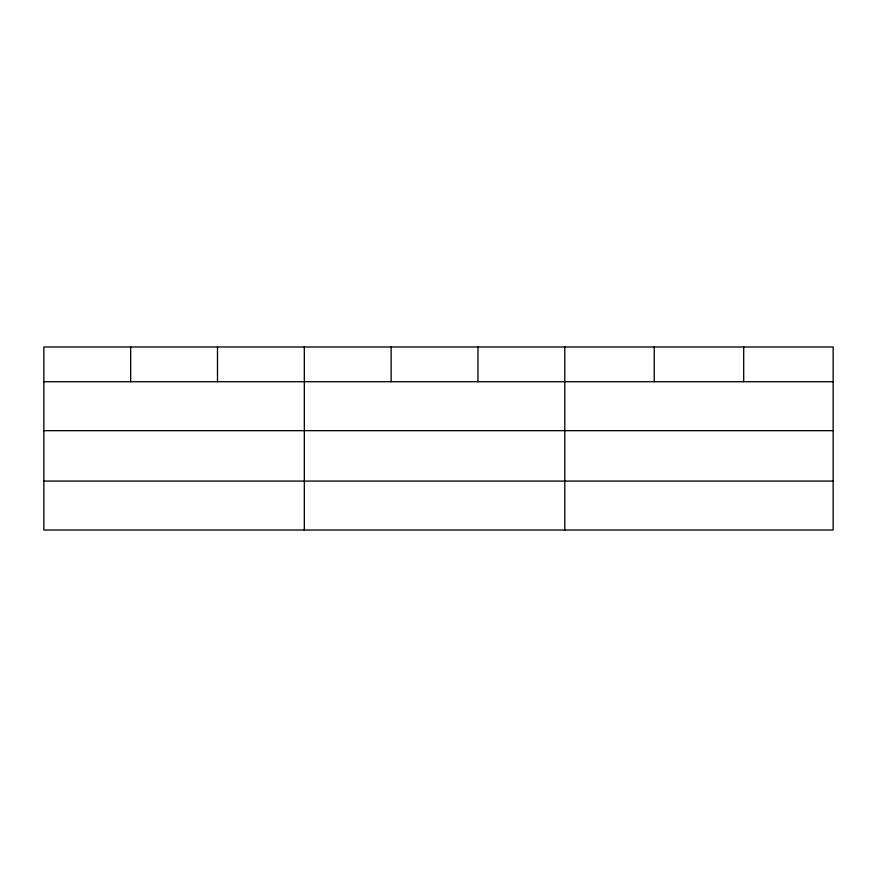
<?xml version="1.0" encoding="UTF-8"?>
<svg xmlns="http://www.w3.org/2000/svg" width="877" height="877" viewBox="0 0 877 877"><rect width="100%" height="100%" fill="white"/><g stroke="black" fill="none" stroke-linecap="round" stroke-linejoin="round"><path stroke-width="1.32" d="M833.15 430.662L833.15 346.985L43.85 346.985L43.85 530.015L833.15 530.015L833.15 430.662L43.85 430.662M43.85 381.714L833.15 381.714M43.85 481.078L833.15 481.078M743.696 346.985L743.696 381.714M654.242 346.985L654.242 381.714M564.788 346.985L564.788 530.015M477.965 346.985L477.965 381.714M391.142 346.985L391.142 381.714M304.319 346.985L304.319 530.015M217.496 346.985L217.496 381.714M130.673 346.985L130.673 381.714"/></g></svg>
